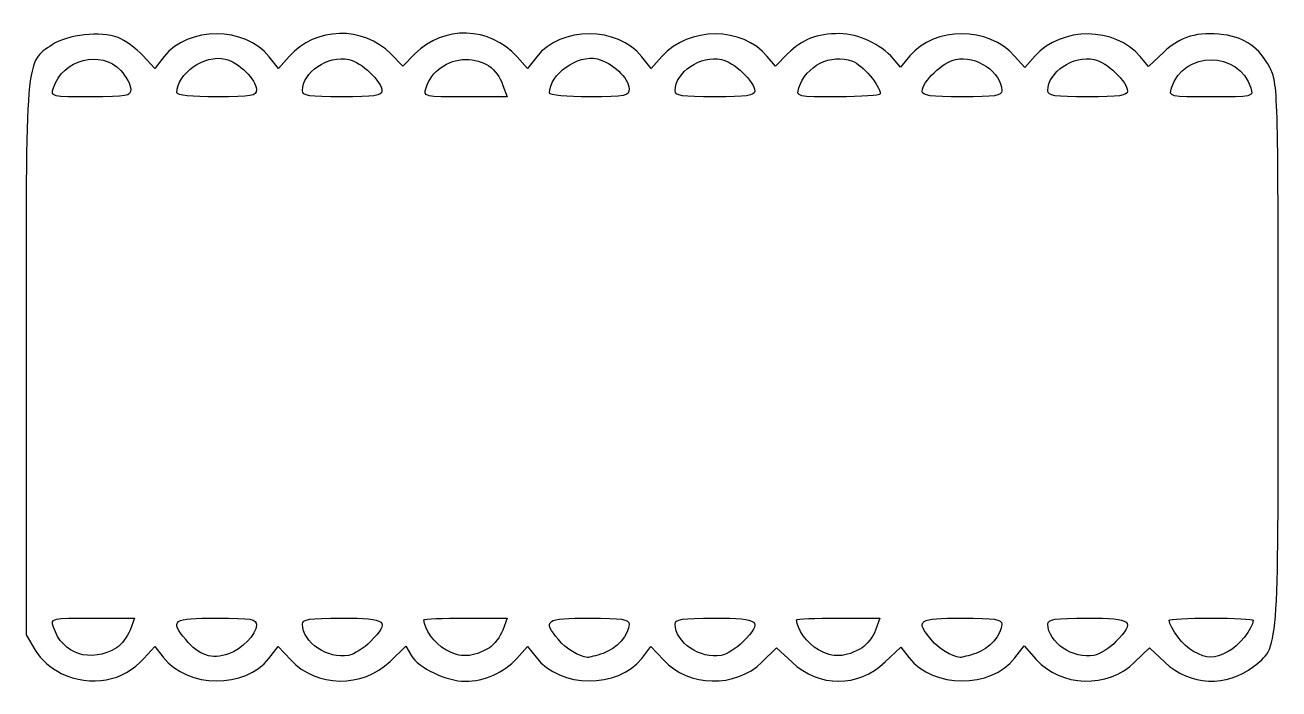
# Model space of a CAD drawing. Header units: centimetres. Extents: x -11.4 to 10.5, y -6.5 to 5.
import ezdxf

# ---------------------------------------------------------------- set-up
doc = ezdxf.new("R2010")
doc.units = ezdxf.units.CM
doc.header["$MEASUREMENT"] = 0
doc.layers.add('Layer 1', color=7, linetype='Continuous')

msp = doc.modelspace()

# ---------------------------------------------------------------- linework, layer by layer
at = {"layer": 'Layer 1'}
for points, knots in [([(-10.73583, -6.27715), (-10.92098, -6.19071), (-11.09321, -6.03774), (-11.19194, -5.87205), (-11.19194, -5.87205), (-11.19194, -5.87205), (-11.35057, -5.60584), (-11.35057, -5.60584), (-11.35057, -5.60584), (-11.35057, -5.60584), (-11.35057, -0.77297), (-11.35057, -0.77297), (-11.35057, -0.77297), (-11.35057, 4.55839), (-11.36713, 4.36058), (-10.89438, 4.67808), (-10.89438, 4.67808), (-10.62671, 4.85785), (-10.04661, 4.92125), (-9.74556, 4.80364), (-9.74556, 4.80364), (-9.6245, 4.75634), (-9.43089, 4.61607), (-9.31532, 4.49192), (-9.31532, 4.49192), (-9.31532, 4.49192), (-9.10519, 4.26619), (-9.10519, 4.26619), (-9.10519, 4.26619), (-9.10519, 4.26619), (-8.94362, 4.47231), (-8.94362, 4.47231), (-8.94362, 4.47231), (-8.52896, 5.00131), (-7.53061, 5.00058), (-7.11548, 4.47098), (-7.11548, 4.47098), (-7.11548, 4.47098), (-6.95287, 4.26353), (-6.95287, 4.26353), (-6.95287, 4.26353), (-6.95287, 4.26353), (-6.7651, 4.47401), (-6.7651, 4.47401), (-6.7651, 4.47401), (-6.30452, 4.99027), (-5.48015, 5.01141), (-4.99292, 4.51946), (-4.99292, 4.51946), (-4.99292, 4.51946), (-4.78255, 4.30705), (-4.78255, 4.30705), (-4.78255, 4.30705), (-4.78255, 4.30705), (-4.57218, 4.51946), (-4.57218, 4.51946), (-4.57218, 4.51946), (-4.07474, 5.02171), (-3.26742, 4.99795), (-2.79385, 4.46712), (-2.79385, 4.46712), (-2.79385, 4.46712), (-2.61222, 4.26353), (-2.61222, 4.26353), (-2.61222, 4.26353), (-2.61222, 4.26353), (-2.44961, 4.47098), (-2.44961, 4.47098), (-2.44961, 4.47098), (-2.03394, 5.00126), (-1.0361, 5.00126), (-0.62043, 4.47098), (-0.62043, 4.47098), (-0.62043, 4.47098), (-0.45782, 4.26353), (-0.45782, 4.26353), (-0.45782, 4.26353), (-0.45782, 4.26353), (-0.27005, 4.47401), (-0.27005, 4.47401), (-0.27005, 4.47401), (0.19592, 4.99633), (1.13315, 4.99773), (1.56763, 4.47676), (1.56763, 4.47676), (1.56763, 4.47676), (1.71069, 4.30522), (1.71069, 4.30522), (1.71069, 4.30522), (1.71069, 4.30522), (1.92197, 4.51854), (1.92197, 4.51854), (1.92197, 4.51854), (2.17721, 4.77625), (2.42412, 4.87235), (2.83018, 4.872), (2.83018, 4.872), (3.15565, 4.87172), (3.54248, 4.69075), (3.76056, 4.43675), (3.76056, 4.43675), (3.76056, 4.43675), (3.8888, 4.28738), (3.8888, 4.28738), (3.8888, 4.28738), (3.8888, 4.28738), (4.05354, 4.48491), (4.05354, 4.48491), (4.05354, 4.48491), (4.48194, 4.99858), (5.42422, 4.99716), (5.87643, 4.48216), (5.87643, 4.48216), (5.87643, 4.48216), (6.05295, 4.28113), (6.05295, 4.28113), (6.05295, 4.28113), (6.05295, 4.28113), (6.23288, 4.48281), (6.23288, 4.48281), (6.23288, 4.48281), (6.69215, 4.99761), (7.6319, 4.99332), (8.06463, 4.47445), (8.06463, 4.47445), (8.06463, 4.47445), (8.20962, 4.30059), (8.20962, 4.30059), (8.20962, 4.30059), (8.20962, 4.30059), (8.47493, 4.55082), (8.47493, 4.55082), (8.47493, 4.55082), (8.76301, 4.82253), (9.06777, 4.91082), (9.52011, 4.85359), (9.52011, 4.85359), (9.8891, 4.80691), (10.14195, 4.62709), (10.32289, 4.28266), (10.32289, 4.28266), (10.46599, 4.01027), (10.4699, 3.87577), (10.4699, -0.76148), (10.4699, -0.76148), (10.4699, -5.97041), (10.48293, -5.80683), (10.0398, -6.15852), (10.0398, -6.15852), (9.58022, -6.52326), (8.92681, -6.49125), (8.49373, -6.08277), (8.49373, -6.08277), (8.49373, -6.08277), (8.22533, -5.82963), (8.22533, -5.82963), (8.22533, -5.82963), (8.22533, -5.82963), (7.96741, -6.08336), (7.96741, -6.08336), (7.96741, -6.08336), (7.50392, -6.53933), (6.67459, -6.51636), (6.25473, -6.03593), (6.25473, -6.03593), (6.25473, -6.03593), (6.04566, -5.79671), (6.04566, -5.79671), (6.04566, -5.79671), (6.04566, -5.79671), (5.87884, -6.00952), (5.87884, -6.00952), (5.87884, -6.00952), (5.45903, -6.54507), (4.459, -6.54246), (4.03747, -6.0047), (4.03747, -6.0047), (4.03747, -6.0047), (3.89338, -5.82088), (3.89338, -5.82088), (3.89338, -5.82088), (3.89338, -5.82088), (3.62035, -6.0784), (3.62035, -6.0784), (3.62035, -6.0784), (3.14637, -6.52544), (2.46994, -6.52727), (1.99867, -6.08278), (1.99867, -6.08278), (1.99867, -6.08278), (1.73027, -5.82964), (1.73027, -5.82964), (1.73027, -5.82964), (1.73027, -5.82964), (1.47235, -6.08337), (1.47235, -6.08337), (1.47235, -6.08337), (1.01296, -6.5353), (0.19753, -6.51632), (-0.24266, -6.04345), (-0.24266, -6.04345), (-0.24266, -6.04345), (-0.45989, -5.81009), (-0.45989, -5.81009), (-0.45989, -5.81009), (-0.45989, -5.81009), (-0.62146, -6.01621), (-0.62146, -6.01621), (-0.62146, -6.01621), (-1.03886, -6.54869), (-2.03893, -6.53879), (-2.46285, -5.99798), (-2.46285, -5.99798), (-2.46285, -5.99798), (-2.61221, -5.80744), (-2.61221, -5.80744), (-2.61221, -5.80744), (-2.61221, -5.80744), (-2.79998, -6.01792), (-2.79998, -6.01792), (-2.79998, -6.01792), (-3.01806, -6.26237), (-3.36525, -6.41617), (-3.69897, -6.41617), (-3.69897, -6.41617), (-4.01665, -6.41617), (-4.51812, -6.17754), (-4.63563, -5.97045), (-4.63563, -5.97045), (-4.63563, -5.97045), (-4.73153, -5.80143), (-4.73153, -5.80143), (-4.73153, -5.80143), (-4.73153, -5.80143), (-5.00729, -6.06943), (-5.00729, -6.06943), (-5.00729, -6.06943), (-5.48672, -6.53538), (-6.29102, -6.5233), (-6.73772, -6.04344), (-6.73772, -6.04344), (-6.73772, -6.04344), (-6.95495, -5.81008), (-6.95495, -5.81008), (-6.95495, -5.81008), (-6.95495, -5.81008), (-7.11652, -6.0162), (-7.11652, -6.0162), (-7.11652, -6.0162), (-7.53392, -6.54868), (-8.53399, -6.53878), (-8.95791, -5.99797), (-8.95791, -5.99797), (-8.95791, -5.99797), (-9.10727, -5.80743), (-9.10727, -5.80743), (-9.10727, -5.80743), (-9.10727, -5.80743), (-9.29504, -6.01791), (-9.29504, -6.01791), (-9.29504, -6.01791), (-9.65435, -6.42067), (-10.21311, -6.52121), (-10.73583, -6.27717), (-10.73583, -6.27717), (-10.73583, -6.27717), (-10.73583, -6.27715), (-10.73583, -6.27715)], [0, 0, 0, 0, 0.01470588, 0.01470588, 0.01470588, 0.01470588, 0.02941176, 0.02941176, 0.02941176, 0.02941176, 0.04411765, 0.04411765, 0.04411765, 0.04411765, 0.05882353, 0.05882353, 0.05882353, 0.05882353, 0.07352941, 0.07352941, 0.07352941, 0.07352941, 0.08823529, 0.08823529, 0.08823529, 0.08823529, 0.10294118, 0.10294118, 0.10294118, 0.10294118, 0.11764706, 0.11764706, 0.11764706, 0.11764706, 0.13235294, 0.13235294, 0.13235294, 0.13235294, 0.14705882, 0.14705882, 0.14705882, 0.14705882, 0.16176471, 0.16176471, 0.16176471, 0.16176471, 0.17647059, 0.17647059, 0.17647059, 0.17647059, 0.19117647, 0.19117647, 0.19117647, 0.19117647, 0.20588235, 0.20588235, 0.20588235, 0.20588235, 0.22058824, 0.22058824, 0.22058824, 0.22058824, 0.23529412, 0.23529412, 0.23529412, 0.23529412, 0.25, 0.25, 0.25, 0.25, 0.26470588, 0.26470588, 0.26470588, 0.26470588, 0.27941176, 0.27941176, 0.27941176, 0.27941176, 0.29411765, 0.29411765, 0.29411765, 0.29411765, 0.30882353, 0.30882353, 0.30882353, 0.30882353, 0.32352941, 0.32352941, 0.32352941, 0.32352941, 0.33823529, 0.33823529, 0.33823529, 0.33823529, 0.35294118, 0.35294118, 0.35294118, 0.35294118, 0.36764706, 0.36764706, 0.36764706, 0.36764706, 0.38235294, 0.38235294, 0.38235294, 0.38235294, 0.39705882, 0.39705882, 0.39705882, 0.39705882, 0.41176471, 0.41176471, 0.41176471, 0.41176471, 0.42647059, 0.42647059, 0.42647059, 0.42647059, 0.44117647, 0.44117647, 0.44117647, 0.44117647, 0.45588235, 0.45588235, 0.45588235, 0.45588235, 0.47058824, 0.47058824, 0.47058824, 0.47058824, 0.48529412, 0.48529412, 0.48529412, 0.48529412, 0.5, 0.5, 0.5, 0.5, 0.51470588, 0.51470588, 0.51470588, 0.51470588, 0.52941176, 0.52941176, 0.52941176, 0.52941176, 0.54411765, 0.54411765, 0.54411765, 0.54411765, 0.55882353, 0.55882353, 0.55882353, 0.55882353, 0.57352941, 0.57352941, 0.57352941, 0.57352941, 0.58823529, 0.58823529, 0.58823529, 0.58823529, 0.60294118, 0.60294118, 0.60294118, 0.60294118, 0.61764706, 0.61764706, 0.61764706, 0.61764706, 0.63235294, 0.63235294, 0.63235294, 0.63235294, 0.64705882, 0.64705882, 0.64705882, 0.64705882, 0.66176471, 0.66176471, 0.66176471, 0.66176471, 0.67647059, 0.67647059, 0.67647059, 0.67647059, 0.69117647, 0.69117647, 0.69117647, 0.69117647, 0.70588235, 0.70588235, 0.70588235, 0.70588235, 0.72058824, 0.72058824, 0.72058824, 0.72058824, 0.73529412, 0.73529412, 0.73529412, 0.73529412, 0.75, 0.75, 0.75, 0.75, 0.76470588, 0.76470588, 0.76470588, 0.76470588, 0.77941176, 0.77941176, 0.77941176, 0.77941176, 0.79411765, 0.79411765, 0.79411765, 0.79411765, 0.80882353, 0.80882353, 0.80882353, 0.80882353, 0.82352941, 0.82352941, 0.82352941, 0.82352941, 0.83823529, 0.83823529, 0.83823529, 0.83823529, 0.85294118, 0.85294118, 0.85294118, 0.85294118, 0.86764706, 0.86764706, 0.86764706, 0.86764706, 0.88235294, 0.88235294, 0.88235294, 0.88235294, 0.89705882, 0.89705882, 0.89705882, 0.89705882, 0.91176471, 0.91176471, 0.91176471, 0.91176471, 0.92647059, 0.92647059, 0.92647059, 0.92647059, 0.94117647, 0.94117647, 0.94117647, 0.94117647, 0.95588235, 0.95588235, 0.95588235, 0.95588235, 0.97058824, 0.97058824, 0.97058824, 0.97058824, 1, 1, 1, 1]), ([(-9.52612, 3.90479), (-9.52612, 3.97839), (-9.60474, 4.12482), (-9.70082, 4.23018), (-9.70082, 4.23018), (-10.03881, 4.60079), (-10.716, 4.42506), (-10.87364, 3.92584), (-10.87364, 3.92584), (-10.92196, 3.77281), (-10.91424, 3.77097), (-10.22433, 3.77097), (-10.22433, 3.77097), (-9.58145, 3.77097), (-9.52612, 3.78157), (-9.52612, 3.9048), (-9.52612, 3.9048), (-9.52612, 3.9048), (-9.52612, 3.90479), (-9.52612, 3.90479)], [0, 0, 0, 0, 0.16666667, 0.16666667, 0.16666667, 0.16666667, 0.33333333, 0.33333333, 0.33333333, 0.33333333, 0.5, 0.5, 0.5, 0.5, 0.66666667, 0.66666667, 0.66666667, 0.66666667, 1, 1, 1, 1]), ([(-7.33678, 3.89857), (-7.33678, 4.07169), (-7.64618, 4.37468), (-7.87931, 4.42987), (-7.87931, 4.42987), (-8.23717, 4.51458), (-8.72336, 4.17665), (-8.72336, 3.8432), (-8.72336, 3.8432), (-8.72336, 3.79782), (-8.46548, 3.77095), (-8.03007, 3.77095), (-8.03007, 3.77095), (-7.40363, 3.77095), (-7.33678, 3.78326), (-7.33678, 3.89856), (-7.33678, 3.89856), (-7.33678, 3.89856), (-7.33678, 3.89857), (-7.33678, 3.89857)], [0, 0, 0, 0, 0.16666667, 0.16666667, 0.16666667, 0.16666667, 0.33333333, 0.33333333, 0.33333333, 0.33333333, 0.5, 0.5, 0.5, 0.5, 0.66666667, 0.66666667, 0.66666667, 0.66666667, 1, 1, 1, 1]), ([(-5.14743, 3.86892), (-5.14743, 4.03572), (-5.50532, 4.37805), (-5.7279, 4.42416), (-5.7279, 4.42416), (-6.09085, 4.49935), (-6.53401, 4.19949), (-6.53401, 3.87873), (-6.53401, 3.87873), (-6.53401, 3.78848), (-6.42126, 3.77096), (-5.84072, 3.77096), (-5.84072, 3.77096), (-5.28972, 3.77096), (-5.14743, 3.79107), (-5.14743, 3.86893), (-5.14743, 3.86893), (-5.14743, 3.86893), (-5.14743, 3.86892), (-5.14743, 3.86892)], [0, 0, 0, 0, 0.16666667, 0.16666667, 0.16666667, 0.16666667, 0.33333333, 0.33333333, 0.33333333, 0.33333333, 0.5, 0.5, 0.5, 0.5, 0.66666667, 0.66666667, 0.66666667, 0.66666667, 1, 1, 1, 1]), ([(-3.03953, 3.97077), (-3.15102, 4.27241), (-3.36762, 4.42173), (-3.6937, 4.42173), (-3.6937, 4.42173), (-4.00376, 4.42173), (-4.28668, 4.21688), (-4.37859, 3.92583), (-4.37859, 3.92583), (-4.42702, 3.77246), (-4.4204, 3.77096), (-3.69659, 3.77096), (-3.69659, 3.77096), (-3.69659, 3.77096), (-2.96569, 3.77096), (-2.96569, 3.77096), (-2.96569, 3.77096), (-2.96569, 3.77096), (-3.03954, 3.97077), (-3.03954, 3.97077), (-3.03954, 3.97077), (-3.03954, 3.97077), (-3.03953, 3.97077), (-3.03953, 3.97077)], [0, 0, 0, 0, 0.14285714, 0.14285714, 0.14285714, 0.14285714, 0.28571429, 0.28571429, 0.28571429, 0.28571429, 0.42857143, 0.42857143, 0.42857143, 0.42857143, 0.57142857, 0.57142857, 0.57142857, 0.57142857, 0.71428571, 0.71428571, 0.71428571, 0.71428571, 1, 1, 1, 1]), ([(-0.84171, 3.91175), (-0.84171, 4.09288), (-1.13717, 4.37139), (-1.39376, 4.43213), (-1.39376, 4.43213), (-1.73715, 4.51342), (-2.2283, 4.1629), (-2.2283, 3.83655), (-2.2283, 3.83655), (-2.2283, 3.79958), (-1.92573, 3.77096), (-1.53501, 3.77096), (-1.53501, 3.77096), (-0.88523, 3.77096), (-0.84172, 3.7798), (-0.84172, 3.91175), (-0.84172, 3.91175), (-0.84172, 3.91175), (-0.84171, 3.91175), (-0.84171, 3.91175)], [0, 0, 0, 0, 0.16666667, 0.16666667, 0.16666667, 0.16666667, 0.33333333, 0.33333333, 0.33333333, 0.33333333, 0.5, 0.5, 0.5, 0.5, 0.66666667, 0.66666667, 0.66666667, 0.66666667, 1, 1, 1, 1]), ([(1.34763, 3.86893), (1.34763, 4.03573), (0.98974, 4.37806), (0.76715, 4.42417), (0.76715, 4.42417), (0.4042, 4.49936), (-0.03896, 4.1995), (-0.03896, 3.87874), (-0.03896, 3.87874), (-0.03896, 3.78849), (0.07378, 3.77097), (0.65433, 3.77097), (0.65433, 3.77097), (1.20533, 3.77097), (1.34762, 3.79108), (1.34762, 3.86894), (1.34762, 3.86894), (1.34762, 3.86894), (1.34763, 3.86893), (1.34763, 3.86893)], [0, 0, 0, 0, 0.16666667, 0.16666667, 0.16666667, 0.16666667, 0.33333333, 0.33333333, 0.33333333, 0.33333333, 0.5, 0.5, 0.5, 0.5, 0.66666667, 0.66666667, 0.66666667, 0.66666667, 1, 1, 1, 1]), ([(3.5367, 3.82258), (3.53597, 3.96391), (3.22176, 4.33338), (3.04991, 4.395), (3.04991, 4.395), (2.67487, 4.52949), (2.24134, 4.31138), (2.11737, 3.92583), (2.11737, 3.92583), (2.06803, 3.77237), (2.07426, 3.77096), (2.80228, 3.77096), (2.80228, 3.77096), (3.20637, 3.77096), (3.53686, 3.79419), (3.5367, 3.82258)], [0, 0, 0, 0, 0.2, 0.2, 0.2, 0.2, 0.4, 0.4, 0.4, 0.4, 0.6, 0.6, 0.6, 0.6, 1, 1, 1, 1]), ([(5.65335, 3.87873), (5.65335, 4.1995), (5.21019, 4.49935), (4.84723, 4.42416), (4.84723, 4.42416), (4.62465, 4.37805), (4.26676, 4.03572), (4.26676, 3.86892), (4.26676, 3.86892), (4.26676, 3.79106), (4.40905, 3.77095), (4.96005, 3.77095), (4.96005, 3.77095), (5.54059, 3.77095), (5.65334, 3.78848), (5.65334, 3.87872), (5.65334, 3.87872), (5.65334, 3.87872), (5.65335, 3.87873), (5.65335, 3.87873)], [0, 0, 0, 0, 0.16666667, 0.16666667, 0.16666667, 0.16666667, 0.33333333, 0.33333333, 0.33333333, 0.33333333, 0.5, 0.5, 0.5, 0.5, 0.66666667, 0.66666667, 0.66666667, 0.66666667, 1, 1, 1, 1]), ([(7.8427, 3.86893), (7.8427, 4.03573), (7.48481, 4.37806), (7.26222, 4.42417), (7.26222, 4.42417), (6.89927, 4.49936), (6.45611, 4.1995), (6.45611, 3.87874), (6.45611, 3.87874), (6.45611, 3.78849), (6.56885, 3.77097), (7.1494, 3.77097), (7.1494, 3.77097), (7.7004, 3.77097), (7.84269, 3.79108), (7.84269, 3.86894), (7.84269, 3.86894), (7.84269, 3.86894), (7.8427, 3.86893), (7.8427, 3.86893)], [0, 0, 0, 0, 0.16666667, 0.16666667, 0.16666667, 0.16666667, 0.33333333, 0.33333333, 0.33333333, 0.33333333, 0.5, 0.5, 0.5, 0.5, 0.66666667, 0.66666667, 0.66666667, 0.66666667, 1, 1, 1, 1]), ([(9.99298, 3.92583), (9.7859, 4.58163), (8.81863, 4.58163), (8.61155, 3.92583), (8.61155, 3.92583), (8.56309, 3.77238), (8.56942, 3.77096), (9.30227, 3.77096), (9.30227, 3.77096), (10.03512, 3.77096), (10.04144, 3.77238), (9.99299, 3.92583), (9.99299, 3.92583), (9.99299, 3.92583), (9.99298, 3.92583), (9.99298, 3.92583)], [0, 0, 0, 0, 0.2, 0.2, 0.2, 0.2, 0.4, 0.4, 0.4, 0.4, 0.6, 0.6, 0.6, 0.6, 1, 1, 1, 1]), ([(-9.7718, -5.83007), (-9.68616, -5.77786), (-9.58114, -5.64057), (-9.53842, -5.52499), (-9.53842, -5.52499), (-9.53842, -5.52499), (-9.46075, -5.31483), (-9.46075, -5.31483), (-9.46075, -5.31483), (-9.46075, -5.31483), (-10.19165, -5.31483), (-10.19165, -5.31483), (-10.19165, -5.31483), (-10.9158, -5.31483), (-10.92209, -5.31626), (-10.87251, -5.4697), (-10.87251, -5.4697), (-10.71895, -5.94498), (-10.22537, -6.10658), (-9.7718, -5.83007)], [0, 0, 0, 0, 0.16666667, 0.16666667, 0.16666667, 0.16666667, 0.33333333, 0.33333333, 0.33333333, 0.33333333, 0.5, 0.5, 0.5, 0.5, 0.66666667, 0.66666667, 0.66666667, 0.66666667, 1, 1, 1, 1]), ([(-7.82289, -5.93854), (-7.5873, -5.85406), (-7.33677, -5.59688), (-7.33677, -5.43952), (-7.33677, -5.43952), (-7.33677, -5.32791), (-7.40948, -5.31484), (-8.03006, -5.31484), (-8.03006, -5.31484), (-8.79461, -5.31484), (-8.84863, -5.35255), (-8.56732, -5.68987), (-8.56732, -5.68987), (-8.33611, -5.96711), (-8.11164, -6.04209), (-7.82289, -5.93855), (-7.82289, -5.93855), (-7.82289, -5.93855), (-7.82289, -5.93854), (-7.82289, -5.93854)], [0, 0, 0, 0, 0.16666667, 0.16666667, 0.16666667, 0.16666667, 0.33333333, 0.33333333, 0.33333333, 0.33333333, 0.5, 0.5, 0.5, 0.5, 0.66666667, 0.66666667, 0.66666667, 0.66666667, 1, 1, 1, 1]), ([(-5.34812, -5.72428), (-4.99709, -5.36549), (-5.05803, -5.31483), (-5.84072, -5.31483), (-5.84072, -5.31483), (-6.42127, -5.31483), (-6.53401, -5.33236), (-6.53401, -5.4226), (-6.53401, -5.4226), (-6.53401, -5.73481), (-6.0894, -6.0353), (-5.73125, -5.96514), (-5.73125, -5.96514), (-5.6309, -5.94548), (-5.45849, -5.83709), (-5.34811, -5.72427), (-5.34811, -5.72427), (-5.34811, -5.72427), (-5.34812, -5.72428), (-5.34812, -5.72428)], [0, 0, 0, 0, 0.16666667, 0.16666667, 0.16666667, 0.16666667, 0.33333333, 0.33333333, 0.33333333, 0.33333333, 0.5, 0.5, 0.5, 0.5, 0.66666667, 0.66666667, 0.66666667, 0.66666667, 1, 1, 1, 1]), ([(-3.27673, -5.83007), (-3.19109, -5.77786), (-3.08607, -5.64057), (-3.04335, -5.52499), (-3.04335, -5.52499), (-3.04335, -5.52499), (-2.96568, -5.31483), (-2.96568, -5.31483), (-2.96568, -5.31483), (-2.96568, -5.31483), (-3.69167, -5.31483), (-3.69167, -5.31483), (-3.69167, -5.31483), (-4.09096, -5.31483), (-4.41766, -5.3283), (-4.41766, -5.34476), (-4.41766, -5.34476), (-4.41766, -5.49798), (-4.23102, -5.75357), (-4.03634, -5.86695), (-4.03634, -5.86695), (-3.78402, -6.01391), (-3.5605, -6.00305), (-3.27674, -5.83006), (-3.27674, -5.83006), (-3.27674, -5.83006), (-3.27673, -5.83007), (-3.27673, -5.83007)], [0, 0, 0, 0, 0.125, 0.125, 0.125, 0.125, 0.25, 0.25, 0.25, 0.25, 0.375, 0.375, 0.375, 0.375, 0.5, 0.5, 0.5, 0.5, 0.625, 0.625, 0.625, 0.625, 0.75, 0.75, 0.75, 0.75, 1, 1, 1, 1]), ([(-1.29529, -5.92917), (-1.06251, -5.85263), (-0.84172, -5.60502), (-0.84172, -5.4205), (-0.84172, -5.4205), (-0.84172, -5.33291), (-0.96034, -5.31483), (-1.53501, -5.31483), (-1.53501, -5.31483), (-2.29956, -5.31483), (-2.35358, -5.35254), (-2.07227, -5.68986), (-2.07227, -5.68986), (-1.9384, -5.85038), (-1.71977, -5.9833), (-1.56415, -5.99879), (-1.56415, -5.99879), (-1.54004, -6.00119), (-1.41905, -5.96986), (-1.2953, -5.92917), (-1.2953, -5.92917), (-1.2953, -5.92917), (-1.29529, -5.92917), (-1.29529, -5.92917)], [0, 0, 0, 0, 0.14285714, 0.14285714, 0.14285714, 0.14285714, 0.28571429, 0.28571429, 0.28571429, 0.28571429, 0.42857143, 0.42857143, 0.42857143, 0.42857143, 0.57142857, 0.57142857, 0.57142857, 0.57142857, 0.71428571, 0.71428571, 0.71428571, 0.71428571, 1, 1, 1, 1]), ([(1.14694, -5.72428), (1.49797, -5.36549), (1.43703, -5.31483), (0.65434, -5.31483), (0.65434, -5.31483), (0.07379, -5.31483), (-0.03895, -5.33236), (-0.03895, -5.4226), (-0.03895, -5.4226), (-0.03895, -5.73481), (0.40566, -6.0353), (0.76381, -5.96514), (0.76381, -5.96514), (0.86416, -5.94548), (1.03657, -5.83709), (1.14695, -5.72427), (1.14695, -5.72427), (1.14695, -5.72427), (1.14694, -5.72428), (1.14694, -5.72428)], [0, 0, 0, 0, 0.16666667, 0.16666667, 0.16666667, 0.16666667, 0.33333333, 0.33333333, 0.33333333, 0.33333333, 0.5, 0.5, 0.5, 0.5, 0.66666667, 0.66666667, 0.66666667, 0.66666667, 1, 1, 1, 1]), ([(3.21833, -5.83007), (3.30397, -5.77786), (3.40899, -5.64057), (3.45171, -5.52499), (3.45171, -5.52499), (3.45171, -5.52499), (3.52938, -5.31483), (3.52938, -5.31483), (3.52938, -5.31483), (3.52938, -5.31483), (2.8034, -5.31483), (2.8034, -5.31483), (2.8034, -5.31483), (2.40411, -5.31483), (2.07741, -5.3283), (2.07741, -5.34476), (2.07741, -5.34476), (2.07741, -5.49798), (2.26404, -5.75357), (2.45873, -5.86695), (2.45873, -5.86695), (2.71105, -6.01391), (2.93456, -6.00305), (3.21832, -5.83006), (3.21832, -5.83006), (3.21832, -5.83006), (3.21833, -5.83007), (3.21833, -5.83007)], [0, 0, 0, 0, 0.125, 0.125, 0.125, 0.125, 0.25, 0.25, 0.25, 0.25, 0.375, 0.375, 0.375, 0.375, 0.5, 0.5, 0.5, 0.5, 0.625, 0.625, 0.625, 0.625, 0.75, 0.75, 0.75, 0.75, 1, 1, 1, 1]), ([(5.19978, -5.92917), (5.43257, -5.85263), (5.65335, -5.60502), (5.65335, -5.4205), (5.65335, -5.4205), (5.65335, -5.33291), (5.53472, -5.31483), (4.96006, -5.31483), (4.96006, -5.31483), (4.19551, -5.31483), (4.14149, -5.35254), (4.4228, -5.68986), (4.4228, -5.68986), (4.55667, -5.85038), (4.7753, -5.9833), (4.93093, -5.99879), (4.93093, -5.99879), (4.95504, -6.00119), (5.07603, -5.96986), (5.19978, -5.92917)], [0, 0, 0, 0, 0.16666667, 0.16666667, 0.16666667, 0.16666667, 0.33333333, 0.33333333, 0.33333333, 0.33333333, 0.5, 0.5, 0.5, 0.5, 0.66666667, 0.66666667, 0.66666667, 0.66666667, 1, 1, 1, 1]), ([(7.64201, -5.72428), (7.99304, -5.36549), (7.9321, -5.31483), (7.14941, -5.31483), (7.14941, -5.31483), (6.56886, -5.31483), (6.45612, -5.33236), (6.45612, -5.4226), (6.45612, -5.4226), (6.45612, -5.73481), (6.90073, -6.0353), (7.25888, -5.96514), (7.25888, -5.96514), (7.35923, -5.94548), (7.53164, -5.83709), (7.64202, -5.72427), (7.64202, -5.72427), (7.64202, -5.72427), (7.64201, -5.72428), (7.64201, -5.72428)], [0, 0, 0, 0, 0.16666667, 0.16666667, 0.16666667, 0.16666667, 0.33333333, 0.33333333, 0.33333333, 0.33333333, 0.5, 0.5, 0.5, 0.5, 0.66666667, 0.66666667, 0.66666667, 0.66666667, 1, 1, 1, 1]), ([(9.59656, -5.89874), (9.77574, -5.81135), (10.03204, -5.48996), (10.03204, -5.35267), (10.03204, -5.35267), (10.03204, -5.33186), (9.70364, -5.31484), (9.30226, -5.31484), (9.30226, -5.31484), (8.90088, -5.31484), (8.57248, -5.33187), (8.57248, -5.35267), (8.57248, -5.35267), (8.57248, -5.48372), (8.82475, -5.80929), (8.99302, -5.89541), (8.99302, -5.89541), (9.2484, -6.02611), (9.33446, -6.02658), (9.59656, -5.89875), (9.59656, -5.89875), (9.59656, -5.89875), (9.59656, -5.89874), (9.59656, -5.89874)], [0, 0, 0, 0, 0.14285714, 0.14285714, 0.14285714, 0.14285714, 0.28571429, 0.28571429, 0.28571429, 0.28571429, 0.42857143, 0.42857143, 0.42857143, 0.42857143, 0.57142857, 0.57142857, 0.57142857, 0.57142857, 0.71428571, 0.71428571, 0.71428571, 0.71428571, 1, 1, 1, 1])]:
    msp.add_open_spline(points, degree=3, knots=knots, dxfattribs=at)

doc.saveas('drawing.dxf')
